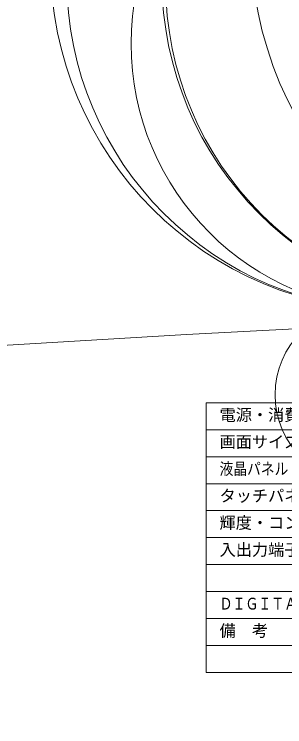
# Model space of a CAD drawing. Units: millimetres, scale not verified. Extents: x -5134 to 5624, y -10743 to 149.
# Drawn here: x -98.1 to -47.9, y -66.6 to 65.5 of the extents above; entities that cross this region are included whole.
import ezdxf
from ezdxf.enums import TextEntityAlignment as Align

# ---------------------------------------------------------------- set-up
doc = ezdxf.new("R2010")
doc.units = ezdxf.units.MM
doc.header["$LTSCALE"] = 0.125
doc.layers.add('0-2_MOJI1', color=7, linetype='Continuous')
doc.layers.add('0-3_WAKU', color=1, linetype='Continuous', lineweight=18)
doc.layers.add('0-6_GAIKEI', color=1, linetype='Continuous', lineweight=18)
doc.styles.add('ＭＳ ゴシック', font='')
doc.styles.get('ＭＳ ゴシック').set_extended_font_data('MS Gothic')

msp = doc.modelspace()

# ---------------------------------------------------------------- linework, layer by layer
at = {"layer": '0-3_WAKU', "color": 4}
for p, q in [((-62.4976, -56.507), (-62.4976, -6.507)), ((-62.4976, -6.507), (62.5024, -6.507)), ((-62.4976, -56.507), (62.5024, -56.507))]:
    msp.add_line(p, q, dxfattribs=at)
at = {"layer": '0-3_WAKU'}
for p, q in [((62.5024, -11.507), (-62.4976, -11.507)), ((62.5024, -16.507), (-62.4976, -16.507)), ((62.5024, -21.507), (-62.4976, -21.507)), ((-62.4976, -26.507), (62.5024, -26.507)), ((-62.4976, -31.507), (62.5024, -31.507)), ((-62.4976, -36.507), (62.5024, -36.507)), ((-62.4976, -41.507), (62.5024, -41.507)), ((-62.4976, -46.507), (62.5024, -46.507)), ((-62.4976, -51.507), (62.5024, -51.507))]:
    msp.add_line(p, q, dxfattribs=at)
at = {"layer": '0-6_GAIKEI'}
for centre, radius in [((15.2988, 79.7756), 69.5628), ((-26.7962, 75.0973), 64.5659), ((-26.8024, 72.1038), 61.565), ((-9.1379, 72.0984), 61.5597), ((-9.138, 71.4003), 60.8689), ((-26.8706, 60.0655), 49.5339), ((245.0567, -5364.2393), 5379.2317), ((-33.1782, -5.0191), 16.5132)]:
    msp.add_circle(centre, radius, dxfattribs=at)

# ---------------------------------------------------------------- texts
at = {"layer": '0-2_MOJI1', "style": 'ＭＳ ゴシック'}
for s, p in [('電源・消費電力', (-59.9976, -10.507)), ('画面サイズ・画素数', (-59.9976, -15.507)), ('タッチパネル', (-59.9976, -25.507)), ('輝度・コントラスト', (-59.9976, -30.507)), ('入出力端子', (-59.9976, -35.507)), ('備\u3000考', (-59.9976, -50.507))]:
    msp.add_text(s, height=2.199, dxfattribs=at).set_placement(p, align=Align.BOTTOM_LEFT)
for s, width, p in [('液晶パネル・バックライト', 0.85, (-59.9976, -20.507)), ('ＤＩＧＩＴＡＬ\u3000ＬＩＮＫ', 0.8, (-59.9976, -45.507))]:
    msp.add_text(s, height=2.199, dxfattribs=dict(at, width=width)).set_placement(p, align=Align.BOTTOM_LEFT)

doc.saveas('drawing.dxf')
